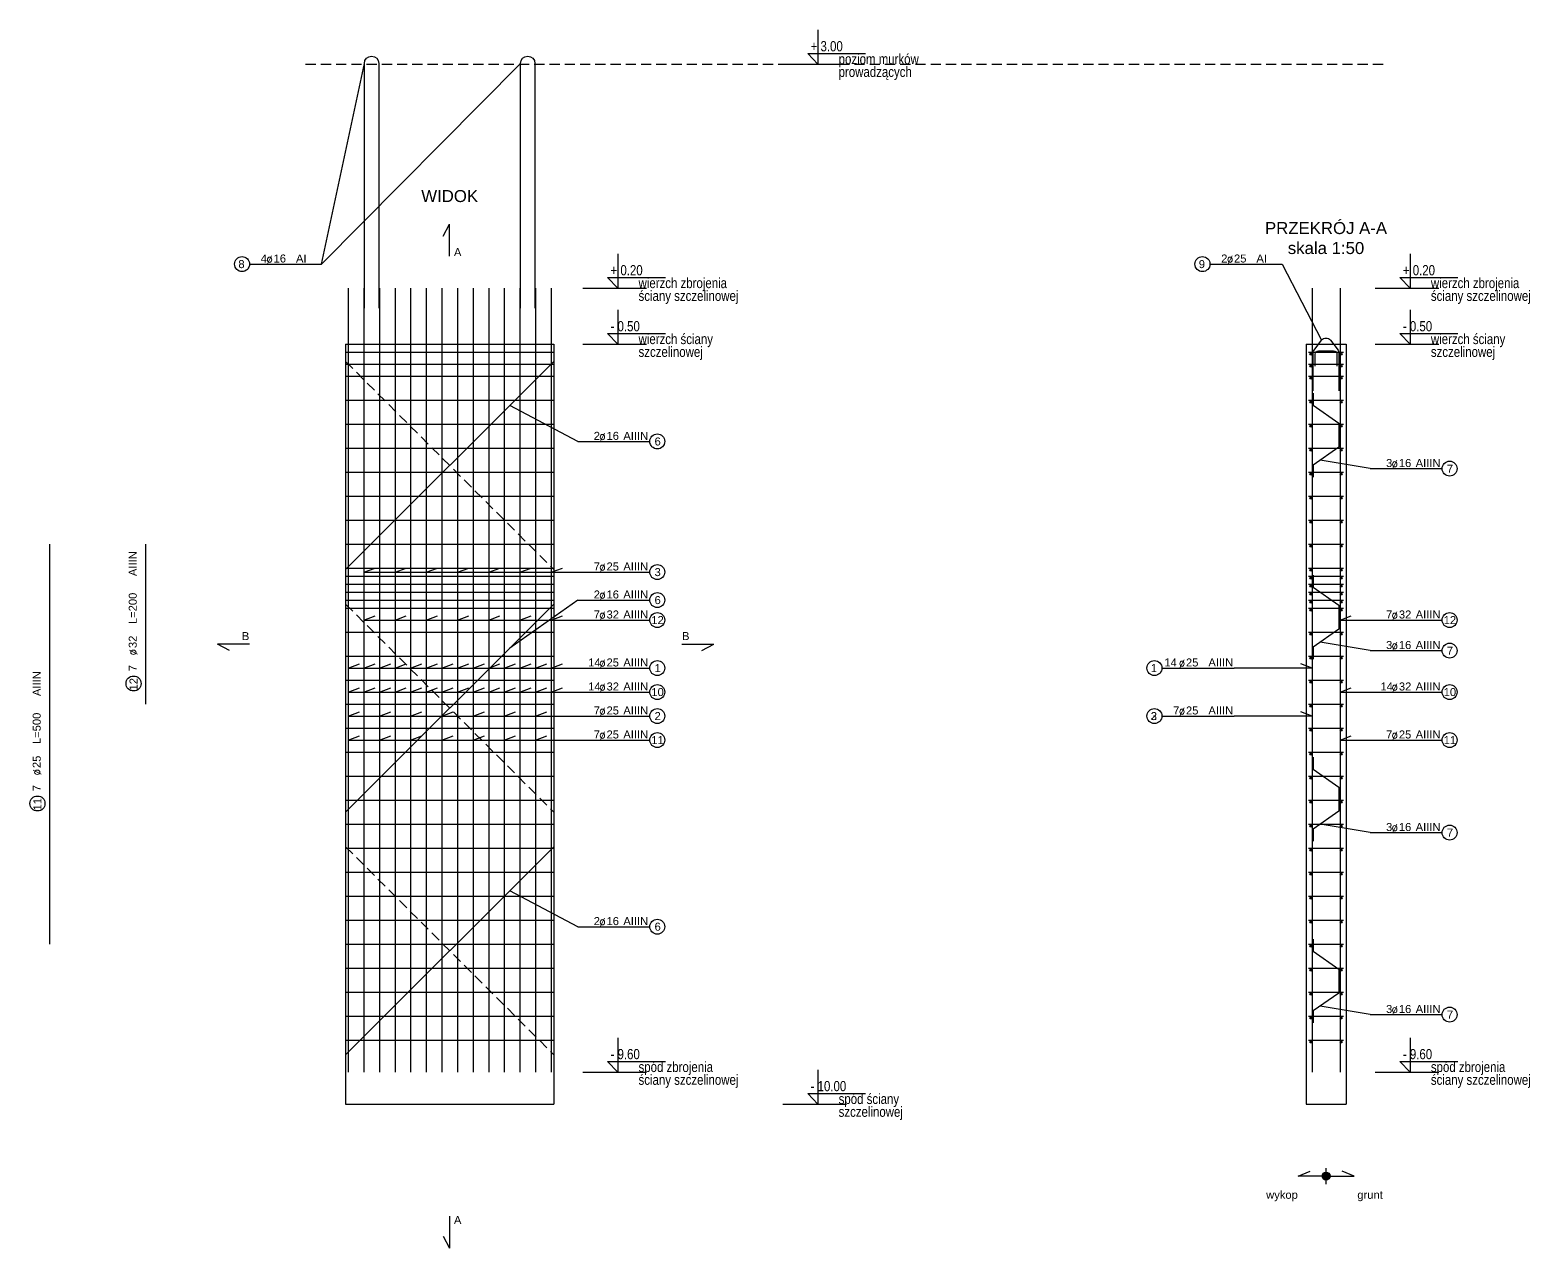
# Model space of a CAD drawing. Extents: x -5033 to 9347, y -16423 to -2430.
# Drawn here: x -1394 to 480, y -12523 to -11000 of the extents above; entities that cross this region are included whole.
import ezdxf
from ezdxf.enums import TextEntityAlignment as Align

# ---------------------------------------------------------------- set-up
doc = ezdxf.new("R2010")
doc.units = 0
doc.header["$MEASUREMENT"] = 0
doc.linetypes.add('DASHED', pattern=[19.05, 12.7, -6.35])
for name, color, linetype in [('__SOL-KOTY_WYSOKOSCIOWE', 4, 'CONTINUOUS'), ('__SOL-OPISY', 4, 'CONTINUOUS'), ('__SOL-PRZERYWANA', 253, 'DASHED'), ('__SOL-WIDOK', 4, 'CONTINUOUS'), ('__SOL-ZBROJENIE', 3, 'CONTINUOUS')]:
    doc.layers.add(name, color=color, linetype=linetype)
doc.styles.add('ARIAL', font='arial.ttf', dxfattribs={"height": 2.5})
doc.styles.add('SIMPLEX', font='SIMPLEX.SHX', dxfattribs={"width": 0.8})
doc.styles.get("Standard").update_dxf_attribs({"font": 'arial.ttf'})

# ---------------------------------------------------------------- blocks, each defined once
blk = doc.blocks.new('OPIS_PRET_BEZ_LINII')
at = {"layer": '__SOL-OPISY'}
blk.add_circle((25.7, 0), 9.36, dxfattribs=at)
at = {"layer": '__SOL-OPISY', "style": 'SIMPLEX', "width": 0.9}
blk.add_text(' %%c ', height=10, dxfattribs=at).set_placement((64.7, -4.8), align=Align.CENTER)
at = {"layer": '__SOL-OPISY', "style": 'ARIAL', "width": 0.8}
blk.add_attdef('NUMER', text='', height=10, dxfattribs=at).set_placement((25.7, 0), align=Align.MIDDLE)
blk.add_attdef('ILOSC', text='', height=10, dxfattribs=at).set_placement((56.9, -5.1), align=Align.RIGHT)
for tag, p in [('SREDNICA', (71, -5.1)), ('DLUGOSC', (95.1, -5.2)), ('STAL', (144.7, -5.2))]:
    blk.add_attdef(tag, p, '', height=10, dxfattribs=at)
blk = doc.blocks.new('OPIS_PRAWY')
at = {"layer": '__SOL-OPISY'}
blk.add_line((0, 0), (90, 0), dxfattribs=at)
blk.add_circle((99.4, 0), 9.36, dxfattribs=at)
at = {"layer": '__SOL-OPISY', "style": 'SIMPLEX', "width": 0.9}
blk.add_text(' %%c ', height=10, dxfattribs=at).set_placement((20.9, 0.5))
at = {"layer": '__SOL-OPISY', "style": 'ARIAL', "width": 0.8}
blk.add_attdef('ILOSC', text='', height=10, dxfattribs=at).set_placement((27.1, 0.1), align=Align.RIGHT)
for tag, p in [('SREDNICA', (35.4, 0.1)), ('STAL', (58.4, 0.5))]:
    blk.add_attdef(tag, p, '', height=10, dxfattribs=at)
for tag, p in [('NUMER', (99.4, 0)), ('DLUGOSC', (52.8, -6.1))]:
    blk.add_attdef(tag, text='', height=10, dxfattribs=at).set_placement(p, align=Align.MIDDLE)
blk = doc.blocks.new('OPIS_LEWY')
at = {"layer": '__SOL-OPISY'}
blk.add_line((-90, 0), (0, 0), dxfattribs=at)
blk.add_circle((-99.4, 0), 9.36, dxfattribs=at)
at = {"layer": '__SOL-OPISY', "style": 'SIMPLEX', "width": 0.9}
blk.add_text(' %%c ', height=10, dxfattribs=at).set_placement((-75, 0.5))
at = {"layer": '__SOL-OPISY', "style": 'ARIAL', "width": 0.8}
for tag, p in [('NUMER', (-99.4, 0)), ('DLUGOSC', (-58.9, -6.6))]:
    blk.add_attdef(tag, text='', height=10, dxfattribs=at).set_placement(p, align=Align.MIDDLE)
blk.add_attdef('ILOSC', text='', height=10, dxfattribs=at).set_placement((-74, 0.1), align=Align.RIGHT)
for tag, p in [('SREDNICA', (-65.8, 0.1)), ('STAL', (-42.7, 0.3))]:
    blk.add_attdef(tag, p, '', height=10, dxfattribs=at)
blk = doc.blocks.new('KOTA')
at = {"layer": '__SOL-KOTY_WYSOKOSCIOWE'}
for p, q in [((0, 33.4), (0, 0)), ((-34, 0), (28, 0)), ((0, 0), (-9.9, 10.4)), ((-9.9, 10.4), (46.5, 10.4))]:
    blk.add_line(p, q, dxfattribs=at)
at = {"layer": '__SOL-KOTY_WYSOKOSCIOWE', "style": 'ARIAL', "width": 0.8}
blk.add_attdef('RZEDNA', (500.5, 15.9), '', height=10.4, dxfattribs=at)

msp = doc.modelspace()

# ---------------------------------------------------------------- hatches: boundary and pattern name
at = {"layer": '__SOL-OPISY'}
msp.add_hatch(color=256, dxfattribs=at).paths.add_polyline_path([(230, -12433, 1), (220, -12433, 1)])
at = {"layer": '__SOL-ZBROJENIE'}
for points in [[(207.2, -11405.5, 1), (204.8, -11405.5, 1)], [(245.2, -11405.5, 1), (242.8, -11405.5, 1)], [(207.2, -11420.5, 1), (204.8, -11420.5, 1)], [(245.2, -11420.5, 1), (242.8, -11420.5, 1)], [(207.2, -11435.5, 1), (204.8, -11435.5, 1)], [(245.2, -11435.5, 1), (242.8, -11435.5, 1)], [(207.2, -11465.5, 1), (204.8, -11465.5, 1)], [(245.2, -11465.5, 1), (242.8, -11465.5, 1)], [(207.2, -11495.5, 1), (204.8, -11495.5, 1)], [(245.2, -11495.5, 1), (242.8, -11495.5, 1)], [(207.2, -11525.5, 1), (204.8, -11525.5, 1)], [(245.2, -11525.5, 1), (242.8, -11525.5, 1)], [(207.2, -11555.5, 1), (204.8, -11555.5, 1)], [(245.2, -11555.5, 1), (242.8, -11555.5, 1)], [(207.2, -11585.5, 1), (204.8, -11585.5, 1)], [(245.2, -11585.5, 1), (242.8, -11585.5, 1)], [(207.2, -11615.5, 1), (204.8, -11615.5, 1)], [(245.2, -11615.5, 1), (242.8, -11615.5, 1)], [(207.2, -11645.5, 1), (204.8, -11645.5, 1)], [(245.2, -11645.5, 1), (242.8, -11645.5, 1)], [(207.2, -11675.5, 1), (204.8, -11675.5, 1)], [(245.2, -11675.5, 1), (242.8, -11675.5, 1)], [(207.2, -11685.5, 1), (204.8, -11685.5, 1)], [(207.2, -11695.5, 1), (204.8, -11695.5, 1)], [(245.2, -11685.5, 1), (242.8, -11685.5, 1)], [(245.2, -11695.5, 1), (242.8, -11695.5, 1)], [(207.2, -11705.5, 1), (204.8, -11705.5, 1)], [(245.2, -11705.5, 1), (242.8, -11705.5, 1)], [(207.2, -11715.5, 1), (204.8, -11715.5, 1)], [(207.2, -11725.5, 1), (204.8, -11725.5, 1)], [(245.2, -11715.5, 1), (242.8, -11715.5, 1)], [(245.2, -11725.5, 1), (242.8, -11725.5, 1)], [(207.2, -11755.5, 1), (204.8, -11755.5, 1)], [(245.2, -11755.5, 1), (242.8, -11755.5, 1)], [(207.2, -11785.5, 1), (204.8, -11785.5, 1)], [(245.2, -11785.5, 1), (242.8, -11785.5, 1)], [(207.2, -11815.5, 1), (204.8, -11815.5, 1)], [(245.2, -11815.5, 1), (242.8, -11815.5, 1)], [(207.2, -11845.5, 1), (204.8, -11845.5, 1)], [(245.2, -11845.5, 1), (242.8, -11845.5, 1)], [(207.2, -11875.5, 1), (204.8, -11875.5, 1)], [(245.2, -11875.5, 1), (242.8, -11875.5, 1)], [(207.2, -11905.5, 1), (204.8, -11905.5, 1)], [(245.2, -11905.5, 1), (242.8, -11905.5, 1)], [(207.2, -11935.5, 1), (204.8, -11935.5, 1)], [(245.2, -11935.5, 1), (242.8, -11935.5, 1)], [(207.2, -11965.5, 1), (204.8, -11965.5, 1)], [(245.2, -11965.5, 1), (242.8, -11965.5, 1)], [(207.2, -11995.5, 1), (204.8, -11995.5, 1)], [(245.2, -11995.5, 1), (242.8, -11995.5, 1)], [(207.2, -12025.5, 1), (204.8, -12025.5, 1)], [(245.2, -12025.5, 1), (242.8, -12025.5, 1)], [(207.2, -12055.5, 1), (204.8, -12055.5, 1)], [(245.2, -12055.5, 1), (242.8, -12055.5, 1)], [(207.2, -12085.5, 1), (204.8, -12085.5, 1)], [(245.2, -12085.5, 1), (242.8, -12085.5, 1)], [(207.2, -12115.5, 1), (204.8, -12115.5, 1)], [(245.2, -12115.5, 1), (242.8, -12115.5, 1)], [(207.2, -12145.5, 1), (204.8, -12145.5, 1)], [(245.2, -12145.5, 1), (242.8, -12145.5, 1)], [(207.2, -12175.5, 1), (204.8, -12175.5, 1)], [(245.2, -12175.5, 1), (242.8, -12175.5, 1)], [(207.2, -12205.5, 1), (204.8, -12205.5, 1)], [(245.2, -12205.5, 1), (242.8, -12205.5, 1)], [(207.2, -12235.5, 1), (204.8, -12235.5, 1)], [(245.2, -12235.5, 1), (242.8, -12235.5, 1)], [(207.2, -12265.5, 1), (204.8, -12265.5, 1)], [(245.2, -12265.5, 1), (242.8, -12265.5, 1)]]:
    msp.add_hatch(color=256, dxfattribs=at).paths.add_polyline_path(points)

# ---------------------------------------------------------------- linework, layer by layer
at = {"layer": '__SOL-OPISY'}
for p, q in [((-1030, -11293), (-976.5, -11042)), ((-1030, -11293), (-781.5, -11042)), ((-878, -11258), (-870, -11243)), ((-870, -11283), (-870, -11243)), ((170, -11293), (219.4, -11387.9)), ((-710, -11514.7), (-795, -11469.7)), ((280, -11548.7), (217.52, -11538.2)), ((-977.25, -11678), (-963.15, -11672.9)), ((-938.25, -11678), (-924.15, -11672.9)), ((-899.25, -11678), (-885.15, -11672.9)), ((-860.25, -11678), (-846.15, -11672.9)), ((-821.25, -11678), (-807.15, -11672.9)), ((-782.25, -11678), (-768.15, -11672.9)), ((-743.25, -11678), (-729.15, -11672.9)), ((-977.25, -11678), (-710, -11678)), ((-710, -11713), (-795, -11773)), ((-977.25, -11738), (-963.15, -11732.9)), ((-977.25, -11738), (-710, -11738)), ((-938.25, -11738), (-924.15, -11732.9)), ((-899.25, -11738), (-885.15, -11732.9)), ((-860.25, -11738), (-846.15, -11732.9)), ((-821.25, -11738), (-807.15, -11732.9)), ((-782.25, -11738), (-768.15, -11732.9)), ((-743.25, -11738), (-729.15, -11732.9)), ((242.5, -11738), (256.6, -11732.9)), ((242.5, -11738), (280, -11738)), ((-1120, -11768), (-1160, -11768)), ((-1145, -11776), (-1160, -11768)), ((-580, -11768), (-540, -11768)), ((-555, -11776), (-540, -11768)), ((280, -11776.2), (217.52, -11765.7)), ((-996.75, -11798), (-982.65, -11792.9)), ((-996.75, -11798), (-710, -11798)), ((-977.25, -11798), (-963.15, -11792.9)), ((-957.75, -11798), (-943.65, -11792.9)), ((-938.25, -11798), (-924.15, -11792.9)), ((-918.75, -11798), (-904.65, -11792.9)), ((-899.25, -11798), (-885.15, -11792.9)), ((-879.75, -11798), (-865.65, -11792.9)), ((-860.25, -11798), (-846.15, -11792.9)), ((-840.75, -11798), (-826.65, -11792.9)), ((-821.25, -11798), (-807.15, -11792.9)), ((-801.75, -11798), (-787.65, -11792.9)), ((-782.25, -11798), (-768.15, -11792.9)), ((-762.75, -11798), (-748.65, -11792.9)), ((-743.25, -11798), (-729.15, -11792.9)), ((207.5, -11798), (110, -11798)), ((207.5, -11798), (193.41, -11792.9)), ((-996.75, -11828), (-982.65, -11822.9)), ((-977.25, -11828), (-963.15, -11822.9)), ((-957.75, -11828), (-943.65, -11822.9)), ((-938.25, -11828), (-924.15, -11822.9)), ((-918.75, -11828), (-904.65, -11822.9)), ((-899.25, -11828), (-885.15, -11822.9)), ((-879.75, -11828), (-865.65, -11822.9)), ((-860.25, -11828), (-846.15, -11822.9)), ((-840.75, -11828), (-826.65, -11822.9)), ((-821.25, -11828), (-807.15, -11822.9)), ((-801.75, -11828), (-787.65, -11822.9)), ((-782.25, -11828), (-768.15, -11822.9)), ((-762.75, -11828), (-748.65, -11822.9)), ((-743.25, -11828), (-729.15, -11822.9)), ((242.5, -11828), (256.6, -11822.9)), ((-996.75, -11828), (-710, -11828)), ((242.5, -11828), (280, -11828)), ((-996.75, -11858), (-982.65, -11852.9)), ((-996.75, -11858), (-710, -11858)), ((-957.75, -11858), (-943.65, -11852.9)), ((-918.75, -11858), (-904.65, -11852.9)), ((-879.75, -11858), (-865.65, -11852.9)), ((-840.75, -11858), (-826.65, -11852.9)), ((-801.75, -11858), (-787.65, -11852.9)), ((-762.75, -11858), (-748.65, -11852.9)), ((207.5, -11858), (110, -11858)), ((207.5, -11858), (110, -11858)), ((207.5, -11858), (193.41, -11852.9)), ((207.5, -11858), (193.41, -11852.9)), ((-996.75, -11888), (-982.65, -11882.9)), ((-996.75, -11888), (-710, -11888)), ((-957.75, -11888), (-943.65, -11882.9)), ((-918.75, -11888), (-904.65, -11882.9)), ((-879.75, -11888), (-865.65, -11882.9)), ((-840.75, -11888), (-826.65, -11882.9)), ((-801.75, -11888), (-787.65, -11882.9)), ((-762.75, -11888), (-748.65, -11882.9)), ((242.5, -11888), (256.6, -11882.9)), ((242.5, -11888), (280, -11888)), ((280, -12003.7), (217.52, -11993.2)), ((-710, -12121.3), (-795, -12076.3)), ((280, -12231.2), (217.52, -12220.7)), ((225, -12443), (225, -12423)), ((190, -12433), (205, -12427)), ((225, -12433), (190, -12433)), ((225, -12433), (260, -12433)), ((260, -12433), (245, -12427)), ((-870, -12483), (-870, -12523)), ((-878, -12508), (-870, -12523))]:
    msp.add_line(p, q, dxfattribs=at)
msp.add_circle((225, -12433), 5, dxfattribs=at)
at = {"layer": '__SOL-PRZERYWANA'}
msp.add_line((-1050, -11043), (300, -11043), dxfattribs=at)
for points in [[(-1000, -11394.7), (-1000, -11414.7), (-740, -11674.7), (-740, -11694.7)], [(-1000, -11698), (-1000, -11718), (-740, -11978), (-740, -11998)], [(-1000, -12001.3), (-1000, -12021.3), (-740, -12281.3), (-740, -12301.3)]]:
    msp.add_lwpolyline(points, dxfattribs=at)
at = {"layer": '__SOL-WIDOK'}
for p, q in [((-1000, -11393), (-1000, -12343)), ((-1000, -11393), (-740, -11393)), ((-740, -11393), (-740, -12343)), ((200, -11393), (200, -12343)), ((200, -11393), (250, -11393)), ((250, -11393), (250, -12343)), ((-1000, -12343), (-740, -12343)), ((200, -12343), (250, -12343))]:
    msp.add_line(p, q, dxfattribs=at)
at = {"layer": '__SOL-ZBROJENIE'}
for p, q in [((-996.75, -11323), (-996.75, -12303)), ((-977.25, -11323), (-977.25, -12303)), ((-957.75, -11323), (-957.75, -12303)), ((-938.25, -11323), (-938.25, -12303)), ((-918.75, -11323), (-918.75, -12303)), ((-899.25, -11323), (-899.25, -12303)), ((-879.75, -11323), (-879.75, -12303)), ((-860.25, -11323), (-860.25, -12303)), ((-840.75, -11323), (-840.75, -12303)), ((-821.25, -11323), (-821.25, -12303)), ((-801.75, -11323), (-801.75, -12303)), ((-782.25, -11323), (-782.25, -12303)), ((-762.75, -11323), (-762.75, -12303)), ((-743.25, -11323), (-743.25, -12303)), ((207.5, -11323), (207.5, -12303)), ((242.5, -11323), (242.5, -12303)), ((-1000, -11403), (-740, -11403)), ((203, -11403), (247, -11403)), ((-1000, -11418), (-740, -11418)), ((203, -11418), (247, -11418)), ((-1000, -11433), (-740, -11433)), ((203, -11433), (247, -11433)), ((-1000, -11463), (-740, -11463)), ((203, -11463), (247, -11463)), ((-1000, -11493), (-740, -11493)), ((203, -11493), (247, -11493)), ((-1000, -11523), (-740, -11523)), ((203, -11523), (247, -11523)), ((-1000, -11553), (-740, -11553)), ((203, -11553), (247, -11553)), ((-1000, -11583), (-740, -11583)), ((203, -11583), (247, -11583)), ((-1000, -11613), (-740, -11613)), ((203, -11613), (247, -11613)), ((-1370, -11643), (-1370, -12143)), ((-1250, -11643), (-1250, -11843)), ((-1000, -11643), (-740, -11643)), ((203, -11643), (247, -11643)), ((-1000, -11673), (-740, -11673)), ((203, -11673), (247, -11673)), ((-1000, -11683), (-740, -11683)), ((-1000, -11693), (-740, -11693)), ((203, -11683), (247, -11683)), ((203, -11693), (247, -11693)), ((-1000, -11703), (-740, -11703)), ((-1000, -11713), (-740, -11713)), ((203, -11703), (247, -11703)), ((203, -11713), (247, -11713)), ((-1000, -11723), (-740, -11723)), ((203, -11723), (247, -11723)), ((-1000, -11753), (-740, -11753)), ((203, -11753), (247, -11753)), ((-1000, -11783), (-740, -11783)), ((203, -11783), (247, -11783)), ((-1000, -11813), (-740, -11813)), ((203, -11813), (247, -11813)), ((-1000, -11843), (-740, -11843)), ((203, -11843), (247, -11843)), ((-1000, -11873), (-740, -11873)), ((203, -11873), (247, -11873)), ((-1000, -11903), (-740, -11903)), ((203, -11903), (247, -11903)), ((-1000, -11933), (-740, -11933)), ((203, -11933), (247, -11933)), ((-1000, -11963), (-740, -11963)), ((203, -11963), (247, -11963)), ((-1000, -11993), (-740, -11993)), ((203, -11993), (247, -11993)), ((-1000, -12023), (-740, -12023)), ((203, -12023), (247, -12023)), ((-1000, -12053), (-740, -12053)), ((203, -12053), (247, -12053)), ((-1000, -12083), (-740, -12083)), ((203, -12083), (247, -12083)), ((-1000, -12113), (-740, -12113)), ((203, -12113), (247, -12113)), ((-1000, -12143), (-740, -12143)), ((203, -12143), (247, -12143)), ((-1000, -12173), (-740, -12173)), ((203, -12173), (247, -12173)), ((-1000, -12203), (-740, -12203)), ((203, -12203), (247, -12203)), ((-1000, -12233), (-740, -12233)), ((203, -12233), (247, -12233)), ((-1000, -12263), (-740, -12263)), ((203, -12263), (247, -12263))]:
    msp.add_line(p, q, dxfattribs=at)
for points in [[(-976.5, -11347.9), (-976.5, -11042, -1), (-958.5, -11042), (-958.5, -11347.9)], [(-781.5, -11347.9), (-781.5, -11042, -1), (-763.5, -11042), (-763.5, -11347.9)], [(209, -11451.5), (209, -11403, -0.16), (210, -11400.4), (219.4, -11387.9, -0.45), (230.6, -11387.9), (240, -11400.4, -0.16), (241, -11403), (241, -11451.5)], [(211.5, -11420.5), (211.5, -11405.5, -0.48), (215.5, -11401.5), (234.5, -11401.5, -0.48), (238.5, -11405.5), (238.5, -11420.5)]]:
    msp.add_lwpolyline(points, format="xyb", dxfattribs=at)
for points in [[(-740, -11394.7), (-740, -11414.7), (-1000, -11674.7), (-1000, -11694.7)], [(209, -11454.3), (209, -11469.3), (241, -11491.8), (241, -11521.8), (209, -11544.2), (209, -11559.2)], [(209, -11681.8), (209, -11696.8), (241, -11719.2), (241, -11749.2), (209, -11771.7), (209, -11786.7)], [(-740, -11698), (-740, -11718), (-1000, -11978), (-1000, -11998)], [(209, -11909.3), (209, -11924.3), (241, -11946.8), (241, -11976.8), (209, -11999.2), (209, -12014.2)], [(-740, -12001.3), (-740, -12021.3), (-1000, -12281.3), (-1000, -12301.3)], [(209, -12136.8), (209, -12151.8), (241, -12174.2), (241, -12204.2), (209, -12226.7), (209, -12241.7)]]:
    msp.add_lwpolyline(points, dxfattribs=at)
for centre in [(206, -11405.5), (244, -11405.5), (206, -11420.5), (244, -11420.5), (206, -11435.5), (244, -11435.5), (206, -11465.5), (244, -11465.5), (206, -11495.5), (244, -11495.5), (206, -11525.5), (244, -11525.5), (206, -11555.5), (244, -11555.5), (206, -11585.5), (244, -11585.5), (206, -11615.5), (244, -11615.5), (206, -11645.5), (244, -11645.5), (206, -11675.5), (244, -11675.5), (206, -11685.5), (206, -11695.5), (244, -11685.5), (244, -11695.5), (206, -11705.5), (244, -11705.5), (206, -11715.5), (206, -11725.5), (244, -11715.5), (244, -11725.5), (206, -11755.5), (244, -11755.5), (206, -11785.5), (244, -11785.5), (206, -11815.5), (244, -11815.5), (206, -11845.5), (244, -11845.5), (206, -11875.5), (244, -11875.5), (206, -11905.5), (244, -11905.5), (206, -11935.5), (244, -11935.5), (206, -11965.5), (244, -11965.5), (206, -11995.5), (244, -11995.5), (206, -12025.5), (244, -12025.5), (206, -12055.5), (244, -12055.5), (206, -12085.5), (244, -12085.5), (206, -12115.5), (244, -12115.5), (206, -12145.5), (244, -12145.5), (206, -12175.5), (244, -12175.5), (206, -12205.5), (244, -12205.5), (206, -12235.5), (244, -12235.5), (206, -12265.5), (244, -12265.5)]:
    msp.add_circle(centre, 1.2, dxfattribs=at)

# ---------------------------------------------------------------- block references
at = {"layer": '__SOL-KOTY_WYSOKOSCIOWE'}
ref = msp.add_blockref('KOTA', (-410, -11043), dxfattribs=dict(at, xscale=1.28, yscale=1.28, zscale=1.28))
ref.add_attrib('RZEDNA', '+ 3.00', (-419, -11027), dxfattribs={"height": 12.8, "style": 'ARIAL', "width": 0.8})
ref.add_attrib('OPIS1', 'poziom murków', (-384, -11043), dxfattribs={"height": 12.8, "style": 'ARIAL', "width": 0.8})
ref.add_attrib('OPIS2', 'prowadzących', (-384, -11059), dxfattribs={"height": 12.8, "style": 'ARIAL', "width": 0.8})
ref = msp.add_blockref('KOTA', (-660, -11323), dxfattribs=dict(at, xscale=1.28, yscale=1.28, zscale=1.28))
ref.add_attrib('RZEDNA', '+ 0.20', (-669, -11307), dxfattribs={"height": 12.8, "style": 'ARIAL', "width": 0.8})
ref.add_attrib('OPIS1', 'wierzch zbrojenia', (-634, -11323), dxfattribs={"height": 12.8, "style": 'ARIAL', "width": 0.8})
ref.add_attrib('OPIS2', 'ściany szczelinowej', (-634, -11339), dxfattribs={"height": 12.8, "style": 'ARIAL', "width": 0.8})
ref = msp.add_blockref('KOTA', (330, -11323), dxfattribs=dict(at, xscale=1.28, yscale=1.28, zscale=1.28))
ref.add_attrib('RZEDNA', '+ 0.20', (321, -11307), dxfattribs={"height": 12.8, "style": 'ARIAL', "width": 0.8})
ref.add_attrib('OPIS1', 'wierzch zbrojenia', (356, -11323), dxfattribs={"height": 12.8, "style": 'ARIAL', "width": 0.8})
ref.add_attrib('OPIS2', 'ściany szczelinowej', (356, -11339), dxfattribs={"height": 12.8, "style": 'ARIAL', "width": 0.8})
ref = msp.add_blockref('KOTA', (-660, -11393), dxfattribs=dict(at, xscale=1.28, yscale=1.28, zscale=1.28))
ref.add_attrib('RZEDNA', '- 0.50', (-669, -11377), dxfattribs={"height": 12.8, "style": 'ARIAL', "width": 0.8})
ref.add_attrib('OPIS1', 'wierzch ściany', (-634, -11393), dxfattribs={"height": 12.8, "style": 'ARIAL', "width": 0.8})
ref.add_attrib('OPIS2', 'szczelinowej', (-634, -11409), dxfattribs={"height": 12.8, "style": 'ARIAL', "width": 0.8})
ref = msp.add_blockref('KOTA', (330, -11393), dxfattribs=dict(at, xscale=1.28, yscale=1.28, zscale=1.28))
ref.add_attrib('RZEDNA', '- 0.50', (321, -11377), dxfattribs={"height": 12.8, "style": 'ARIAL', "width": 0.8})
ref.add_attrib('OPIS1', 'wierzch ściany', (356, -11393), dxfattribs={"height": 12.8, "style": 'ARIAL', "width": 0.8})
ref.add_attrib('OPIS2', 'szczelinowej', (356, -11409), dxfattribs={"height": 12.8, "style": 'ARIAL', "width": 0.8})
ref = msp.add_blockref('KOTA', (-660, -12303), dxfattribs=dict(at, xscale=1.28, yscale=1.28, zscale=1.28))
ref.add_attrib('RZEDNA', '- 9.60', (-669, -12287), dxfattribs={"height": 12.8, "style": 'ARIAL', "width": 0.8})
ref.add_attrib('OPIS1', 'spód zbrojenia', (-634, -12303), dxfattribs={"height": 12.8, "style": 'ARIAL', "width": 0.8})
ref.add_attrib('OPIS2', 'ściany szczelinowej', (-634, -12319), dxfattribs={"height": 12.8, "style": 'ARIAL', "width": 0.8})
ref = msp.add_blockref('KOTA', (330, -12303), dxfattribs=dict(at, xscale=1.28, yscale=1.28, zscale=1.28))
ref.add_attrib('RZEDNA', '- 9.60', (321, -12287), dxfattribs={"height": 12.8, "style": 'ARIAL', "width": 0.8})
ref.add_attrib('OPIS1', 'spód zbrojenia', (356, -12303), dxfattribs={"height": 12.8, "style": 'ARIAL', "width": 0.8})
ref.add_attrib('OPIS2', 'ściany szczelinowej', (356, -12319), dxfattribs={"height": 12.8, "style": 'ARIAL', "width": 0.8})
ref = msp.add_blockref('KOTA', (-410, -12343), dxfattribs=dict(at, xscale=1.28, yscale=1.28, zscale=1.28))
ref.add_attrib('RZEDNA', '- 10.00', (-419, -12327), dxfattribs={"height": 12.8, "style": 'ARIAL', "width": 0.8})
ref.add_attrib('OPIS1', 'spód ściany', (-384, -12343), dxfattribs={"height": 12.8, "style": 'ARIAL', "width": 0.8})
ref.add_attrib('OPIS2', 'szczelinowej', (-384, -12359), dxfattribs={"height": 12.8, "style": 'ARIAL', "width": 0.8})
at = {"layer": '__SOL-OPISY'}
ref = msp.add_blockref('OPIS_LEWY', (-1030, -11293), dxfattribs=at)
ref.add_attrib('ILOSC', '4', (-1106, -11291), dxfattribs={"height": 10, "style": 'ARIAL'})
ref.add_attrib('SREDNICA', '16', (-1090, -11291), dxfattribs={"height": 10, "style": 'ARIAL'})
ref.add_attrib('STAL', 'AI', (-1062, -11291), dxfattribs={"height": 10, "style": 'ARIAL'})
ref.add_attrib('NUMER', '8', (-1134, -11298), dxfattribs={"height": 10, "style": 'ARIAL'})
ref = msp.add_blockref('OPIS_LEWY', (170, -11293), dxfattribs=at)
ref.add_attrib('ILOSC', '2', (94, -11291), dxfattribs={"height": 10, "style": 'ARIAL'})
ref.add_attrib('SREDNICA', '25', (110, -11291), dxfattribs={"height": 10, "style": 'ARIAL'})
ref.add_attrib('STAL', 'AI', (138, -11291), dxfattribs={"height": 10, "style": 'ARIAL'})
ref.add_attrib('NUMER', '9', (66, -11298), dxfattribs={"height": 10, "style": 'ARIAL'})
ref = msp.add_blockref('OPIS_PRAWY', (-710, -11514.7), dxfattribs=at)
ref.add_attrib('ILOSC', '2', (-690, -11512.7), dxfattribs={"height": 10, "style": 'ARIAL'})
ref.add_attrib('SREDNICA', '16', (-674, -11512.7), dxfattribs={"height": 10, "style": 'ARIAL'})
ref.add_attrib('STAL', 'AIIIN', (-653, -11512.7), dxfattribs={"height": 10, "style": 'ARIAL'})
ref.add_attrib('NUMER', '6', (-614, -11519.7), dxfattribs={"height": 10, "style": 'ARIAL'})
ref = msp.add_blockref('OPIS_PRAWY', (280, -11548.7), dxfattribs=at)
ref.add_attrib('ILOSC', '3', (300, -11546.7), dxfattribs={"height": 10, "style": 'ARIAL'})
ref.add_attrib('SREDNICA', '16', (316, -11546.7), dxfattribs={"height": 10, "style": 'ARIAL'})
ref.add_attrib('STAL', 'AIIIN', (337, -11546.7), dxfattribs={"height": 10, "style": 'ARIAL'})
ref.add_attrib('NUMER', '7', (376, -11553.7), dxfattribs={"height": 10, "style": 'ARIAL'})
ref = msp.add_blockref('OPIS_PRET_BEZ_LINII', (-1265, -11843), dxfattribs=dict(at, rotation=90))
ref.add_attrib('NUMER', '12', (-1260, -11826), dxfattribs={"height": 10, "rotation": 90, "style": 'ARIAL'})
ref.add_attrib('ILOSC', '7', (-1261, -11802), dxfattribs={"height": 10, "rotation": 90, "style": 'ARIAL'})
ref.add_attrib('SREDNICA', '32', (-1261, -11773), dxfattribs={"height": 10, "rotation": 90, "style": 'ARIAL'})
ref.add_attrib('DLUGOSC', 'L=200', (-1261, -11743), dxfattribs={"height": 10, "rotation": 90, "style": 'ARIAL'})
ref.add_attrib('STAL', 'AIIIN', (-1261, -11683), dxfattribs={"height": 10, "rotation": 90, "style": 'ARIAL'})
ref = msp.add_blockref('OPIS_PRAWY', (-710, -11678), dxfattribs=at)
ref.add_attrib('ILOSC', '7', (-690, -11676), dxfattribs={"height": 10, "style": 'ARIAL'})
ref.add_attrib('SREDNICA', '25', (-674, -11676), dxfattribs={"height": 10, "style": 'ARIAL'})
ref.add_attrib('STAL', 'AIIIN', (-653, -11676), dxfattribs={"height": 10, "style": 'ARIAL'})
ref.add_attrib('NUMER', '3', (-614, -11683), dxfattribs={"height": 10, "style": 'ARIAL'})
ref = msp.add_blockref('OPIS_PRAWY', (-710, -11713), dxfattribs=at)
ref.add_attrib('ILOSC', '2', (-690, -11711), dxfattribs={"height": 10, "style": 'ARIAL'})
ref.add_attrib('SREDNICA', '16', (-674, -11711), dxfattribs={"height": 10, "style": 'ARIAL'})
ref.add_attrib('STAL', 'AIIIN', (-653, -11711), dxfattribs={"height": 10, "style": 'ARIAL'})
ref.add_attrib('NUMER', '6', (-614, -11718), dxfattribs={"height": 10, "style": 'ARIAL'})
ref = msp.add_blockref('OPIS_PRAWY', (-710, -11738), dxfattribs=at)
ref.add_attrib('ILOSC', '7', (-690, -11736), dxfattribs={"height": 10, "style": 'ARIAL'})
ref.add_attrib('SREDNICA', '32', (-674, -11736), dxfattribs={"height": 10, "style": 'ARIAL'})
ref.add_attrib('STAL', 'AIIIN', (-653, -11736), dxfattribs={"height": 10, "style": 'ARIAL'})
ref.add_attrib('NUMER', '12', (-618, -11743), dxfattribs={"height": 10, "style": 'ARIAL'})
ref = msp.add_blockref('OPIS_PRAWY', (280, -11738), dxfattribs=at)
ref.add_attrib('ILOSC', '7', (300, -11736), dxfattribs={"height": 10, "style": 'ARIAL'})
ref.add_attrib('SREDNICA', '32', (316, -11736), dxfattribs={"height": 10, "style": 'ARIAL'})
ref.add_attrib('STAL', 'AIIIN', (337, -11736), dxfattribs={"height": 10, "style": 'ARIAL'})
ref.add_attrib('NUMER', '12', (372, -11743), dxfattribs={"height": 10, "style": 'ARIAL'})
ref = msp.add_blockref('OPIS_PRAWY', (280, -11776.2), dxfattribs=at)
ref.add_attrib('ILOSC', '3', (300, -11774.2), dxfattribs={"height": 10, "style": 'ARIAL'})
ref.add_attrib('SREDNICA', '16', (316, -11774.2), dxfattribs={"height": 10, "style": 'ARIAL'})
ref.add_attrib('STAL', 'AIIIN', (337, -11774.2), dxfattribs={"height": 10, "style": 'ARIAL'})
ref.add_attrib('NUMER', '7', (376, -11781.2), dxfattribs={"height": 10, "style": 'ARIAL'})
ref = msp.add_blockref('OPIS_PRAWY', (-710, -11798), dxfattribs=at)
ref.add_attrib('ILOSC', '14', (-697, -11796), dxfattribs={"height": 10, "style": 'ARIAL'})
ref.add_attrib('SREDNICA', '25', (-674, -11796), dxfattribs={"height": 10, "style": 'ARIAL'})
ref.add_attrib('STAL', 'AIIIN', (-653, -11796), dxfattribs={"height": 10, "style": 'ARIAL'})
ref.add_attrib('NUMER', '1', (-614, -11803), dxfattribs={"height": 10, "style": 'ARIAL'})
ref = msp.add_blockref('OPIS_LEWY', (110, -11798), dxfattribs=at)
ref.add_attrib('ILOSC', '14', (23, -11796), dxfattribs={"height": 10, "style": 'ARIAL'})
ref.add_attrib('SREDNICA', '25', (50, -11796), dxfattribs={"height": 10, "style": 'ARIAL'})
ref.add_attrib('STAL', 'AIIIN', (78, -11796), dxfattribs={"height": 10, "style": 'ARIAL'})
ref.add_attrib('NUMER', '1', (6, -11803), dxfattribs={"height": 10, "style": 'ARIAL'})
ref = msp.add_blockref('OPIS_PRET_BEZ_LINII', (-1385, -11993), dxfattribs=dict(at, rotation=90))
ref.add_attrib('NUMER', '11', (-1380, -11976), dxfattribs={"height": 10, "rotation": 90, "style": 'ARIAL'})
ref.add_attrib('ILOSC', '7', (-1381, -11952), dxfattribs={"height": 10, "rotation": 90, "style": 'ARIAL'})
ref.add_attrib('SREDNICA', '25', (-1381, -11923), dxfattribs={"height": 10, "rotation": 90, "style": 'ARIAL'})
ref.add_attrib('DLUGOSC', 'L=500', (-1381, -11893), dxfattribs={"height": 10, "rotation": 90, "style": 'ARIAL'})
ref.add_attrib('STAL', 'AIIIN', (-1381, -11833), dxfattribs={"height": 10, "rotation": 90, "style": 'ARIAL'})
ref = msp.add_blockref('OPIS_PRAWY', (-710, -11828), dxfattribs=at)
ref.add_attrib('ILOSC', '14', (-697, -11826), dxfattribs={"height": 10, "style": 'ARIAL'})
ref.add_attrib('SREDNICA', '32', (-674, -11826), dxfattribs={"height": 10, "style": 'ARIAL'})
ref.add_attrib('STAL', 'AIIIN', (-653, -11826), dxfattribs={"height": 10, "style": 'ARIAL'})
ref.add_attrib('NUMER', '10', (-618, -11833), dxfattribs={"height": 10, "style": 'ARIAL'})
ref = msp.add_blockref('OPIS_PRAWY', (280, -11828), dxfattribs=at)
ref.add_attrib('ILOSC', '14', (293, -11826), dxfattribs={"height": 10, "style": 'ARIAL'})
ref.add_attrib('SREDNICA', '32', (316, -11826), dxfattribs={"height": 10, "style": 'ARIAL'})
ref.add_attrib('STAL', 'AIIIN', (337, -11826), dxfattribs={"height": 10, "style": 'ARIAL'})
ref.add_attrib('NUMER', '10', (372, -11833), dxfattribs={"height": 10, "style": 'ARIAL'})
ref = msp.add_blockref('OPIS_PRAWY', (-710, -11858), dxfattribs=at)
ref.add_attrib('ILOSC', '7', (-690, -11856), dxfattribs={"height": 10, "style": 'ARIAL'})
ref.add_attrib('SREDNICA', '25', (-674, -11856), dxfattribs={"height": 10, "style": 'ARIAL'})
ref.add_attrib('STAL', 'AIIIN', (-653, -11856), dxfattribs={"height": 10, "style": 'ARIAL'})
ref.add_attrib('NUMER', '2', (-614, -11863), dxfattribs={"height": 10, "style": 'ARIAL'})
ref = msp.add_blockref('OPIS_LEWY', (110, -11858), dxfattribs=at)
ref.add_attrib('ILOSC', '7', (34, -11856), dxfattribs={"height": 10, "style": 'ARIAL'})
ref.add_attrib('SREDNICA', '25', (50, -11856), dxfattribs={"height": 10, "style": 'ARIAL'})
ref.add_attrib('STAL', 'AIIIN', (78, -11856), dxfattribs={"height": 10, "style": 'ARIAL'})
ref.add_attrib('NUMER', '2', (6, -11863), dxfattribs={"height": 10, "style": 'ARIAL'})
ref = msp.add_blockref('OPIS_LEWY', (110, -11858), dxfattribs=at)
ref.add_attrib('ILOSC', '7', (34, -11856), dxfattribs={"height": 10, "style": 'ARIAL'})
ref.add_attrib('SREDNICA', '25', (50, -11856), dxfattribs={"height": 10, "style": 'ARIAL'})
ref.add_attrib('STAL', 'AIIIN', (78, -11856), dxfattribs={"height": 10, "style": 'ARIAL'})
ref.add_attrib('NUMER', '3', (6, -11863), dxfattribs={"height": 10, "style": 'ARIAL'})
ref = msp.add_blockref('OPIS_PRAWY', (-710, -11888), dxfattribs=at)
ref.add_attrib('ILOSC', '7', (-690, -11886), dxfattribs={"height": 10, "style": 'ARIAL'})
ref.add_attrib('SREDNICA', '25', (-674, -11886), dxfattribs={"height": 10, "style": 'ARIAL'})
ref.add_attrib('STAL', 'AIIIN', (-653, -11886), dxfattribs={"height": 10, "style": 'ARIAL'})
ref.add_attrib('NUMER', '11', (-618, -11893), dxfattribs={"height": 10, "style": 'ARIAL'})
ref = msp.add_blockref('OPIS_PRAWY', (280, -11888), dxfattribs=at)
ref.add_attrib('ILOSC', '7', (300, -11886), dxfattribs={"height": 10, "style": 'ARIAL'})
ref.add_attrib('SREDNICA', '25', (316, -11886), dxfattribs={"height": 10, "style": 'ARIAL'})
ref.add_attrib('STAL', 'AIIIN', (337, -11886), dxfattribs={"height": 10, "style": 'ARIAL'})
ref.add_attrib('NUMER', '11', (372, -11893), dxfattribs={"height": 10, "style": 'ARIAL'})
ref = msp.add_blockref('OPIS_PRAWY', (280, -12003.7), dxfattribs=at)
ref.add_attrib('ILOSC', '3', (300, -12001.7), dxfattribs={"height": 10, "style": 'ARIAL'})
ref.add_attrib('SREDNICA', '16', (316, -12001.7), dxfattribs={"height": 10, "style": 'ARIAL'})
ref.add_attrib('STAL', 'AIIIN', (337, -12001.7), dxfattribs={"height": 10, "style": 'ARIAL'})
ref.add_attrib('NUMER', '7', (376, -12008.7), dxfattribs={"height": 10, "style": 'ARIAL'})
ref = msp.add_blockref('OPIS_PRAWY', (-710, -12121.3), dxfattribs=at)
ref.add_attrib('ILOSC', '2', (-690, -12119.3), dxfattribs={"height": 10, "style": 'ARIAL'})
ref.add_attrib('SREDNICA', '16', (-674, -12119.3), dxfattribs={"height": 10, "style": 'ARIAL'})
ref.add_attrib('STAL', 'AIIIN', (-653, -12119.3), dxfattribs={"height": 10, "style": 'ARIAL'})
ref.add_attrib('NUMER', '6', (-614, -12126.3), dxfattribs={"height": 10, "style": 'ARIAL'})
ref = msp.add_blockref('OPIS_PRAWY', (280, -12231.2), dxfattribs=at)
ref.add_attrib('ILOSC', '3', (300, -12229.2), dxfattribs={"height": 10, "style": 'ARIAL'})
ref.add_attrib('SREDNICA', '16', (316, -12229.2), dxfattribs={"height": 10, "style": 'ARIAL'})
ref.add_attrib('STAL', 'AIIIN', (337, -12229.2), dxfattribs={"height": 10, "style": 'ARIAL'})
ref.add_attrib('NUMER', '7', (376, -12236.2), dxfattribs={"height": 10, "style": 'ARIAL'})

# ---------------------------------------------------------------- texts
at = {"layer": '__SOL-OPISY', "width": 2500, "attachment_point": 5}
for s, insert, char_height in [('\\P\\PWIDOK\\P', (-870, -11183), 15), ('\\P\\P\\PPRZEKRÓJ A-A\\Pskala 1:50\\P', (225, -11223), 15), ('A\\P', (-860, -11278), 10), ('B\\P', (-1125, -11758), 10), ('B\\P', (-575, -11758), 10), ('wykop\\P', (170, -12458), 10), ('grunt\\P', (280, -12458), 10), ('A\\P', (-860, -12488), 10)]:
    msp.add_mtext(s, dxfattribs=dict(at, insert=insert, char_height=char_height))

doc.saveas('drawing.dxf')
